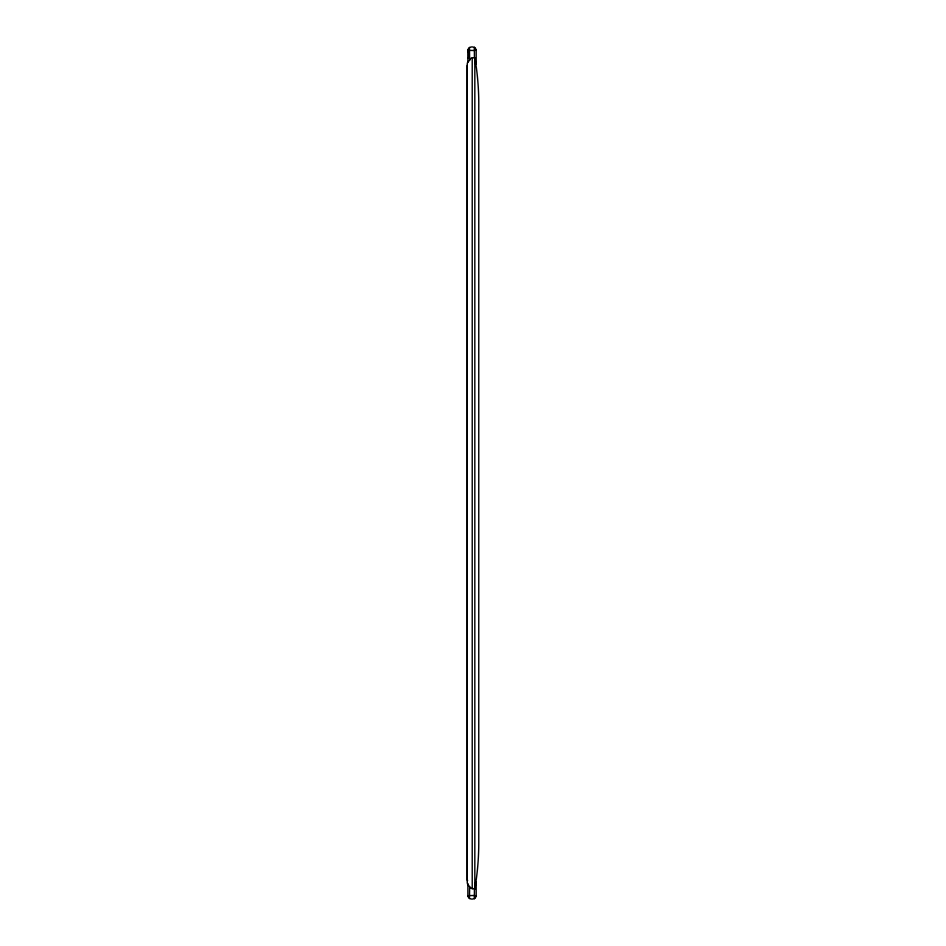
<?xml version="1.0" encoding="UTF-8"?>
<svg xmlns="http://www.w3.org/2000/svg" width="946" height="946" viewBox="0 0 946 946"><rect width="100%" height="100%" fill="white"/><g stroke="black" fill="none" stroke-linecap="round" stroke-linejoin="round"><path stroke-width="1.42" d="M467.868 50.032C468.4 45.822 475.672 45.822 476.193 50.032M476.193 895.968C475.672 900.178 468.4 900.178 467.868 895.968M467.62 880.3L467.229 881.093L467.229 65.451L467.229 879.886M476.145 882.169L475.306 883.351M475.306 882.772L476.193 882.169L476.193 895.957M469.441 47.466L469.654 60.591M467.229 881.885A14.994 10.276 0 0 0 467.584 884.096L470.824 888.211L474.821 888.921A583.469 399.827 0 0 0 478.759 840.225L478.771 106.307A583.469 399.827 0 0 0 474.833 57.623L470.824 58.321L467.584 62.448A14.994 10.276 0 0 0 467.229 64.659M469.654 50.41L474.62 50.505L474.62 47.466M467.868 52.196L469.133 52.196M467.868 58.155L469.133 58.155M469.654 895.59L474.62 895.495L474.62 898.534M475.353 63.831L476.193 63.831L476.193 50.043M469.441 898.534L469.654 886.863M475.306 62.649L476.145 63.831M475.306 63.228L475.791 63.831M474.821 57.623L474.821 888.921M474.407 47.324L474.407 57.682M474.407 888.318L474.407 898.676M472.22 57.623L472.22 888.921M468.648 52.799L468.648 57.564M467.868 50.043L467.868 62.377M467.868 883.623L467.868 895.957"/></g></svg>
